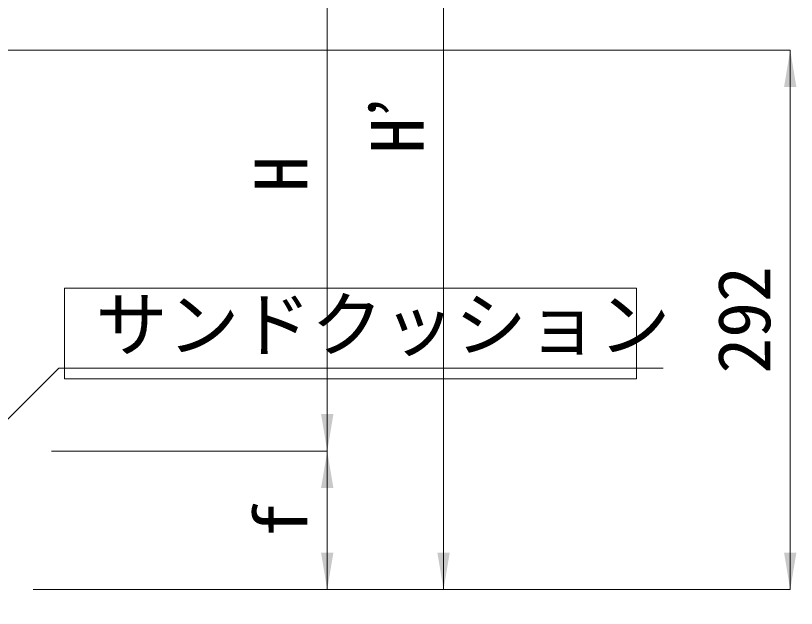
# Model space of a CAD drawing. Units: millimetres, scale not verified. Extents: x 14445 to 39803, y 10010 to 18037.
# Drawn here: x 18161.3 to 18583.6, y 14177 to 14497.8 of the extents above; entities that cross this region are included whole.
import ezdxf
from ezdxf.enums import TextEntityAlignment as Align

# ---------------------------------------------------------------- set-up
doc = ezdxf.new("R2010")
doc.units = ezdxf.units.MM
doc.header["$LTSCALE"] = 25
doc.layers.add('寸法線', color=7, linetype='Continuous', lineweight=9)
doc.layers.add('補助線', color=8, linetype='Continuous', lineweight=20)
doc.styles.add('ＭＳ ゴシック', font='')
doc.styles.get('ＭＳ ゴシック').set_extended_font_data('MS Gothic')

# ---------------------------------------------------------------- blocks, each defined once
blk = doc.blocks.new('filled_arrow')
at = {"color": 0, "linetype": 'Continuous', "lineweight": -2}
blk.add_solid([(7.5, 1.25), (0, 0), (7.5, -1.25)], dxfattribs=at)

msp = doc.modelspace()

# ---------------------------------------------------------------- linework, layer by layer
at = {"layer": '寸法線'}
for p, q in [((18392.74, 14187.14), (18392.74, 14689.15)), ((18329.85, 14262.14), (18329.85, 14562.15)), ((18180.73, 14262.14), (18329.85, 14262.14)), ((18180.73, 14262.14), (18329.85, 14262.14)), ((18329.85, 14187.14), (18329.85, 14262.14)), ((18170.73, 14187.14), (18329.85, 14187.14)), ((18170.73, 14187.14), (18392.74, 14187.14))]:
    msp.add_line(p, q, dxfattribs=at)
msp.add_lwpolyline([(18054.57, 14177), (18184.62, 14307.05), (18511.48, 14307.05)], dxfattribs=at)
at = {"layer": '補助線', "lineweight": 9}
for p, q in [((18118.73, 14479.14), (18580.23, 14479.14)), ((18580.23, 14479.14), (18580.23, 14187.14)), ((18170.73, 14187.14), (18580.23, 14187.14))]:
    msp.add_line(p, q, dxfattribs=at)
at = {"layer": '補助線'}
msp.add_lwpolyline([(18187.8, 14350.34), (18497.02, 14350.34), (18497.02, 14301.23), (18187.8, 14301.23)], close=True, dxfattribs=at)

# ---------------------------------------------------------------- block references
at = {"layer": '寸法線', "xscale": 2.67, "yscale": 2.67}
for p, rotation in [((18329.85, 14262.14), 90), ((18329.85, 14262.14), 270), ((18329.85, 14187.14), 90), ((18392.74, 14187.14), 90)]:
    msp.add_blockref('filled_arrow', p, dxfattribs=dict(at, rotation=rotation))
at = {"layer": '補助線', "lineweight": 9, "xscale": 2.67, "yscale": 2.67}
for p, rotation in [((18580.23, 14479.14), 270), ((18580.23, 14187.14), 90)]:
    msp.add_blockref('filled_arrow', p, dxfattribs=dict(at, rotation=rotation))

# ---------------------------------------------------------------- texts
at = {"layer": '寸法線', "style": 'ＭＳ ゴシック'}
for s, p in [('H’', (18367.74, 14438.15)), ('H', (18304.85, 14412.15)), ('f', (18304.85, 14224.64))]:
    msp.add_text(s, height=28.48, rotation=90, dxfattribs=at).set_placement(p, align=Align.MIDDLE_CENTER)
msp.add_text('サンドクッション', height=28.48, dxfattribs=at).set_placement((18204.62, 14344.88), align=Align.TOP_LEFT)
at = {"layer": '補助線', "style": 'ＭＳ ゴシック'}
msp.add_text('292', height=28.48, rotation=90, dxfattribs=at).set_placement((18555.23, 14333.14), align=Align.MIDDLE_CENTER)

doc.saveas('drawing.dxf')
